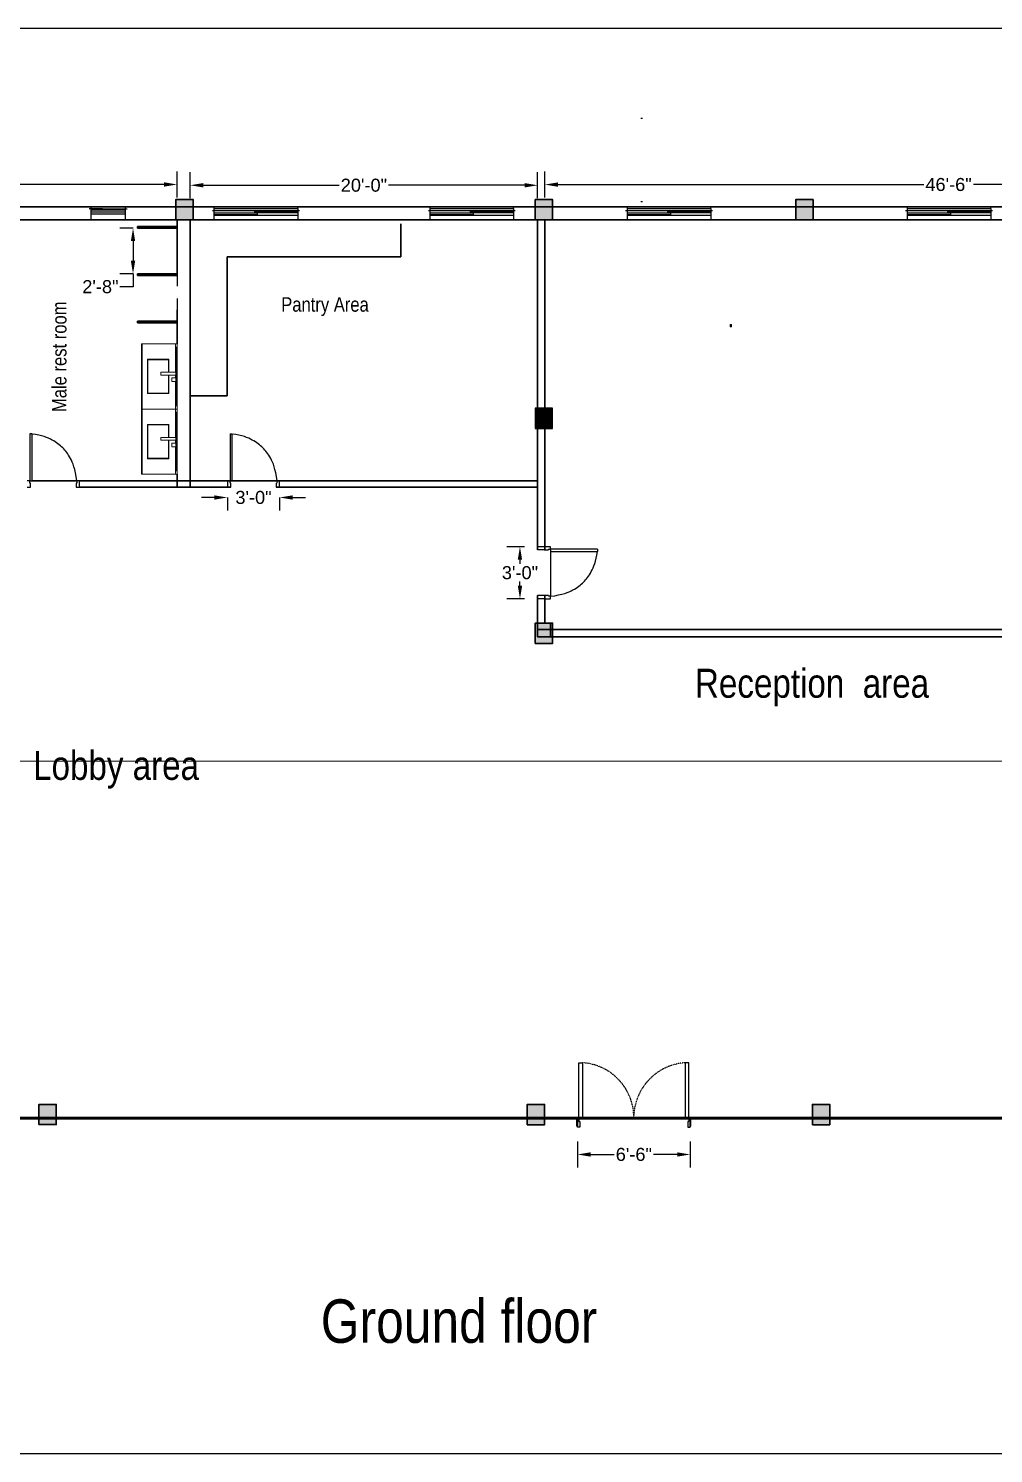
# Model space of a CAD drawing. Header units: millimetres. Extents: x 6923 to 14208, y 3430 to 4414.
# Drawn here: x 7371 to 8038, y 3430 to 4414 of the extents above; entities that cross this region are included whole.
import ezdxf

# ---------------------------------------------------------------- set-up
doc = ezdxf.new("R2010")
doc.units = ezdxf.units.MM
doc.linetypes.add('DASHED2', pattern=[0.375, 0.25, -0.125])
doc.linetypes.add('HIDDEN4', pattern=[0.09375, 0.0625, -0.03125])
doc.layers.get('Defpoints').update_dxf_attribs({"color": 250})
for name, color, linetype, lineweight in [('dimension', 6, 'Continuous', 15), ('door', 104, 'Continuous', 25), ('Furniture', 252, 'Continuous', 0), ('hatch', 214, 'Continuous', 15), ('text', 11, 'Continuous', 25), ('wall', 160, 'Continuous', 35), ('window', 36, 'Continuous', 25)]:
    doc.layers.add(name, color=color, linetype=linetype, lineweight=lineweight)
doc.layers.add('GRID LINE', color=12, linetype='DASHED2')
doc.layers.add('SectionCutEdges', color=7, linetype='Continuous')
doc.styles.add('ARRIAL NARROW', font='ARIALN.TTF')
doc.styles.add('Site', font='ARIALN.TTF', dxfattribs={"height": 4})
doc.styles.get("Standard").update_dxf_attribs({"font": 'arial.ttf'})
doc.dimstyles.new('1 to 8', dxfattribs={"dimscale": 96, "dimtxt": 0.09375, "dimasz": 0.09375, "dimexe": 0.09375, "dimexo": 0.09375, "dimgap": 0.015625, "dimtad": 0, "dimtih": 1, "dimtoh": 1, "dimdec": 0, "dimrnd": 0.09375, "dimzin": 3, "dimdsep": 46, "dimlunit": 4, "dimtxsty": 'Standard', "dimcen": 0.09375, "dimadec": 0, "dimazin": 0, "dimtfac": 1, "dimtdec": 0, "dimtofl": 0, "dimtmove": 0, "dimatfit": 3, "dimfxl": 0.09375, "dimfxlon": 1, "dimtolj": 1, "dimtzin": 0, "dimarcsym": 0})

# ---------------------------------------------------------------- blocks, each defined once
blk = doc.blocks.new('A$C5D256BD7')
for points in [[(60, 678), (60, 100), (20, 100), (20, 678)], [(1140, 678), (1140, 100), (1180, 100), (1180, 678)], [(6, 10), (0, 10), (0, 90), (6, 90)], [(6, 100), (20, 100), (20, 60), (32, 60), (32, 16), (32, 0), (6, 0)], [(1194, 100), (1180, 100), (1180, 60), (1168, 60), (1168, 16), (1168, 0), (1194, 0)], [(1194, 10), (1200, 10), (1200, 90), (1194, 90)]]:
    blk.add_lwpolyline(points, close=True)
at = {"linetype": 'HIDDEN4'}
for centre, start, end in [((21, 100), 359.9362, 86.0902), ((1179, 100), 93.9098, 180.0638)]:
    blk.add_arc(centre, 579, start, end, dxfattribs=at)
blk = doc.blocks.new('Sink-single - 30 in top')
blk.add_line((-15, -3.999996), (15, -3.999996))
for points in [[(-13.5, 0), (13.5, 0)], [(-15, -18.499996), (-15, -1.5)], [(-13.5, -17.499996), (-13.5, -6.499996)], [(13.5, -19.999996), (-13.5, -19.999996)], [(-12.5, -5.499996), (12.5, -5.499996)], [(12.5, -18.499996), (-12.5, -18.499996)], [(13.5, -6.499996), (13.5, -17.499996)], [(15, -1.5), (15, -18.499996)]]:
    blk.add_lwpolyline(points)
for radius in [1, 0.5]:
    blk.add_circle((0, -11.999996), radius)
for centre, radius, start, end in [((-13.5, -1.5), 1.5, 90, 180), ((-13.5, -18.499996), 1.5, 180, 270), ((-12.5, -6.499996), 1, 90, 180), ((-12.5, -17.499996), 1, 180, 270), ((12.5, -6.499996), 1, 0, 90), ((12.5, -17.499996), 1, 270, 0), ((13.5, -1.5), 1.5, 0, 90), ((13.5, -18.499996), 1.5, 270, 0)]:
    blk.add_arc(centre, radius, start, end)
blk = doc.blocks.new('*D52')
at = {"layer": 'Defpoints', "color": 0, "transparency": 16777216}
for p in [(7446.16, 4276.42), (7443.14, 4244.9), (7446.16, 4244.9)]:
    blk.add_point(p, dxfattribs=at)
at = {"layer": 'dimension', "color": 0, "lineweight": -2, "transparency": 16777216}
for p, q in [((7443.14, 4276.42), (7434.14, 4276.42)), ((7443.14, 4267.42), (7443.14, 4253.9)), ((7443.14, 4244.9), (7434.14, 4244.9)), ((7443.14, 4244.9), (7443.14, 4235.9)), ((7443.14, 4235.9), (7434.14, 4235.9))]:
    blk.add_line(p, q, dxfattribs=at)
at = {"layer": 'dimension', "color": 0, "transparency": 16777216}
for points in [[(7441.64, 4267.42), (7444.64, 4267.42), (7443.14, 4276.42)], [(7441.64, 4253.9), (7444.64, 4253.9), (7443.14, 4244.9)]]:
    blk.add_solid(points, dxfattribs=at)
at = {"layer": 'dimension', "color": 0, "transparency": 16777216, "insert": (7420.6, 4235.9), "char_height": 9, "attachment_point": 5}
blk.add_mtext('\\A1;2\'-8"', dxfattribs=at)
blk = doc.blocks.new('*D54')
at = {"layer": 'Defpoints', "color": 0, "transparency": 16777216}
for p in [(7722.63, 4305.99), (7482.63, 4282.07), (7722.63, 4282.07)]:
    blk.add_point(p, dxfattribs=at)
at = {"layer": 'dimension', "color": 0, "lineweight": -2, "transparency": 16777216}
for p, q in [((7482.63, 4296.99), (7482.63, 4314.99)), ((7722.63, 4296.99), (7722.63, 4314.99)), ((7491.63, 4305.99), (7585.59, 4305.99)), ((7713.63, 4305.99), (7619.66, 4305.99))]:
    blk.add_line(p, q, dxfattribs=at)
at = {"layer": 'dimension', "color": 0, "transparency": 16777216}
for points in [[(7491.63, 4307.49), (7491.63, 4304.49), (7482.63, 4305.99)], [(7713.63, 4307.49), (7713.63, 4304.49), (7722.63, 4305.99)]]:
    blk.add_solid(points, dxfattribs=at)
at = {"layer": 'dimension', "color": 0, "transparency": 16777216, "insert": (7602.63, 4305.99), "char_height": 9, "attachment_point": 5}
blk.add_mtext('\\A1;20\'-0"', dxfattribs=at)
blk = doc.blocks.new('*D55')
at = {"layer": 'Defpoints', "color": 0, "transparency": 16777216}
for p in [(7722.63, 4056.37), (7710.44, 4020.34), (7722.63, 4020.34)]:
    blk.add_point(p, dxfattribs=at)
at = {"layer": 'dimension', "color": 0, "lineweight": -2, "transparency": 16777216}
for p, q in [((7713.63, 4056.37), (7701.44, 4056.37)), ((7710.44, 4047.37), (7710.44, 4044.45)), ((7710.44, 4029.34), (7710.44, 4032.26)), ((7713.63, 4020.34), (7701.44, 4020.34))]:
    blk.add_line(p, q, dxfattribs=at)
at = {"layer": 'dimension', "color": 0, "transparency": 16777216}
for points in [[(7708.94, 4047.37), (7711.94, 4047.37), (7710.44, 4056.37)], [(7708.94, 4029.34), (7711.94, 4029.34), (7710.44, 4020.34)]]:
    blk.add_solid(points, dxfattribs=at)
at = {"layer": 'dimension', "color": 0, "transparency": 16777216, "insert": (7710.44, 4038.36), "char_height": 9, "attachment_point": 5}
blk.add_mtext('\\A1;3\'-0"', dxfattribs=at)
blk = doc.blocks.new('*D56')
at = {"layer": 'Defpoints', "color": 0, "transparency": 16777216}
for p in [(7508.35, 4097.4), (7544.38, 4097.4), (7544.38, 4090.33)]:
    blk.add_point(p, dxfattribs=at)
at = {"layer": 'dimension', "color": 0, "lineweight": -2, "transparency": 16777216}
for p, q in [((7499.35, 4090.33), (7490.35, 4090.33)), ((7508.35, 4090.33), (7508.35, 4081.33)), ((7544.38, 4090.33), (7544.38, 4081.33)), ((7553.38, 4090.33), (7562.38, 4090.33))]:
    blk.add_line(p, q, dxfattribs=at)
at = {"layer": 'dimension', "color": 0, "transparency": 16777216}
for points in [[(7499.35, 4091.83), (7499.35, 4088.83), (7508.35, 4090.33)], [(7553.38, 4091.83), (7553.38, 4088.83), (7544.38, 4090.33)]]:
    blk.add_solid(points, dxfattribs=at)
at = {"layer": 'dimension', "color": 0, "transparency": 16777216, "insert": (7526.36, 4090.33), "char_height": 9, "attachment_point": 5}
blk.add_mtext('\\A1;3\'-0"', dxfattribs=at)
blk = doc.blocks.new('*D61')
at = {"layer": 'Defpoints', "color": 0, "transparency": 16777216}
for p in [(7750.18, 3655.48), (7828.05, 3655.48), (7828.05, 3636.56)]:
    blk.add_point(p, dxfattribs=at)
at = {"layer": 'text', "color": 0, "lineweight": -2, "transparency": 16777216}
for p, q in [((7750.18, 3645.56), (7750.18, 3627.56)), ((7828.05, 3645.56), (7828.05, 3627.56)), ((7759.18, 3636.56), (7775.63, 3636.56)), ((7819.05, 3636.56), (7802.6, 3636.56))]:
    blk.add_line(p, q, dxfattribs=at)
at = {"layer": 'text', "color": 0, "transparency": 16777216}
for points in [[(7759.18, 3638.06), (7759.18, 3635.06), (7750.18, 3636.56)], [(7819.05, 3638.06), (7819.05, 3635.06), (7828.05, 3636.56)]]:
    blk.add_solid(points, dxfattribs=at)
at = {"layer": 'text', "color": 0, "transparency": 16777216, "insert": (7789.11, 3636.56), "char_height": 9, "attachment_point": 5}
blk.add_mtext('\\A1;6\'-6"', dxfattribs=at)
blk = doc.blocks.new('*U19')
blk.add_line((-24, -2.75), (24, -2.75))
at = {"linetype": 'ByBlock'}
blk.add_lwpolyline([(-25, 0), (-24, 0), (-24, 1), (24, 1), (24, 0), (25, 0)], dxfattribs=at)
blk.add_lwpolyline([(-24, 0), (24, 0), (24, -5.5), (-24, -5.5)], close=True, dxfattribs=at)
for points in [[(-24, -1.5), (0.75, -1.5), (0.75, -2.5), (-24, -2.5)], [(-0.75, -0.5), (24, -0.5), (24, -1.5), (-0.75, -1.5)]]:
    blk.add_lwpolyline(points, close=True)
blk = doc.blocks.new('*D59')
at = {"layer": 'Defpoints', "color": 0, "transparency": 16777216}
for p in [(7473.62, 4306.54), (7113.3, 4291.07), (7473.62, 4282.07)]:
    blk.add_point(p, dxfattribs=at)
at = {"layer": 'dimension', "color": 0, "lineweight": -2, "transparency": 16777216}
for p, q in [((7113.3, 4300.07), (7113.3, 4315.54)), ((7473.62, 4297.54), (7473.62, 4315.54)), ((7122.3, 4306.54), (7276.51, 4306.54)), ((7464.62, 4306.54), (7310.42, 4306.54))]:
    blk.add_line(p, q, dxfattribs=at)
at = {"layer": 'dimension', "color": 0, "transparency": 16777216}
for points in [[(7122.3, 4308.04), (7122.3, 4305.04), (7113.3, 4306.54)], [(7464.62, 4308.04), (7464.62, 4305.04), (7473.62, 4306.54)]]:
    blk.add_solid(points, dxfattribs=at)
at = {"layer": 'dimension', "color": 0, "transparency": 16777216, "insert": (7293.46, 4306.54), "char_height": 9, "attachment_point": 5}
blk.add_mtext('\\A1;30\'-0"', dxfattribs=at)
blk = doc.blocks.new('*D75')
at = {"layer": 'Defpoints', "color": 0, "transparency": 16777216}
for p in [(8285.41, 4306.47), (7727.63, 4282.07), (8285.41, 4282.07)]:
    blk.add_point(p, dxfattribs=at)
at = {"layer": 'dimension', "color": 0, "lineweight": -2, "transparency": 16777216}
for p, q in [((7727.63, 4297.47), (7727.63, 4315.47)), ((8285.41, 4297.47), (8285.41, 4315.47)), ((7736.63, 4306.47), (7989.38, 4306.47)), ((8276.41, 4306.47), (8023.66, 4306.47))]:
    blk.add_line(p, q, dxfattribs=at)
at = {"layer": 'dimension', "color": 0, "transparency": 16777216}
for points in [[(7736.63, 4307.97), (7736.63, 4304.97), (7727.63, 4306.47)], [(8276.41, 4307.97), (8276.41, 4304.97), (8285.41, 4306.47)]]:
    blk.add_solid(points, dxfattribs=at)
at = {"layer": 'dimension', "color": 0, "transparency": 16777216, "insert": (8006.52, 4306.47), "char_height": 9, "attachment_point": 5}
blk.add_mtext('\\A1;46\'-6"', dxfattribs=at)

msp = doc.modelspace()

# ---------------------------------------------------------------- hatches: boundary and pattern name
at = {"layer": 'GRID LINE', "linetype": 'DASHED2'}
h = msp.add_hatch(dxfattribs=at)
h.set_pattern_fill('ANSI31', color=5)
h.set_pattern_definition([(45, (-9924.54208, 3612.04458), (-0.08838834765, 0.08838834765), [])])
h.paths.add_polyline_path([(7727.95, 4152.07), (7720.95, 4152.07), (7720.95, 4138.07), (7727.95, 4138.07)])
h.paths.add_polyline_path([(7732.95, 4152.07), (7727.95, 4152.07), (7727.95, 4138.07), (7732.95, 4138.07)])
at = {"layer": 'hatch'}
h = msp.add_hatch(color=5, dxfattribs=at)
h.dxf.hatch_style = 1
h.paths.add_polyline_path([(7472.71, 4296.07), (7472.71, 4282.07), (7484.71, 4282.07), (7484.71, 4296.07)])
h = msp.add_hatch(color=5, dxfattribs=at)
h.dxf.hatch_style = 1
h.paths.add_polyline_path([(7720.95, 4296.07), (7720.95, 4282.07), (7732.95, 4282.07), (7732.95, 4296.07)])
h = msp.add_hatch(color=5, dxfattribs=at)
h.dxf.hatch_style = 1
h.paths.add_polyline_path([(7900.95, 4296.07), (7900.95, 4282.07), (7912.95, 4282.07), (7912.95, 4296.07)])
h = msp.add_hatch(color=5, dxfattribs=at)
h.dxf.hatch_style = 1
h.paths.add_polyline_path([(7720.95, 4003.56), (7720.95, 3989.56), (7732.95, 3989.56), (7732.95, 4003.56)])
h = msp.add_hatch(color=5, dxfattribs=at)
h.dxf.hatch_style = 1
h.paths.add_polyline_path([(7378.11, 3671.15), (7378.11, 3657.15), (7390.11, 3657.15), (7390.11, 3671.15)])
h = msp.add_hatch(color=5, dxfattribs=at)
h.dxf.hatch_style = 1
h.paths.add_polyline_path([(7715.49, 3671.14), (7715.49, 3657.14), (7727.49, 3657.14), (7727.49, 3671.14)])
h = msp.add_hatch(color=5, dxfattribs=at)
h.dxf.hatch_style = 1
h.paths.add_polyline_path([(7912.45, 3671.14), (7912.45, 3657.14), (7924.45, 3657.14), (7924.45, 3671.14)])

# ---------------------------------------------------------------- linework, layer by layer
at = {"color": 0}
msp.add_lwpolyline([(6923.48, 3430.02), (8498.28, 3430.02), (8498.28, 4414.27), (6923.48, 4414.27)], close=True, dxfattribs=at)
at = {"layer": 'dimension', "color": 11, "true_color": 0xf27172}
msp.add_line((8328.38, 3908.15), (7058.38, 3908.15), dxfattribs=at)
at = {"layer": 'door'}
for p, q in [((7473.62, 4243.75), (7473.62, 4236.34)), ((7372.27, 4134.33), (7371.83, 4134.39)), ((7371.83, 4134.33), (7371.83, 4134.39)), ((7371.83, 4134.33), (7371.83, 4101.9)), ((7373.41, 4134.33), (7371.83, 4134.33)), ((7373.41, 4101.9), (7373.41, 4134.33)), ((7510.15, 4134.33), (7510.15, 4101.9)), ((7510.15, 4134.33), (7511.72, 4134.33)), ((7511.72, 4101.9), (7511.72, 4134.33)), ((7371.83, 4101.9), (7370.03, 4101.9)), ((7370.03, 4097.4), (7372.28, 4097.4)), ((7371.83, 4100.33), (7371.83, 4101.9)), ((7371.83, 4101.9), (7373.41, 4101.9)), ((7371.83, 4101.9), (7404.26, 4101.9)), ((7372.28, 4100.33), (7371.83, 4100.33)), ((7372.28, 4097.4), (7372.28, 4100.33)), ((7404.26, 4101.9), (7373.41, 4101.9)), ((7404.26, 4100.33), (7403.81, 4100.33)), ((7403.81, 4100.33), (7403.81, 4097.4)), ((7403.81, 4097.4), (7406.06, 4097.4)), ((7404.26, 4101.9), (7404.26, 4100.33)), ((7406.06, 4101.9), (7404.26, 4101.9)), ((7406.06, 4097.4), (7406.06, 4101.9)), ((7510.15, 4101.9), (7508.35, 4101.9)), ((7508.35, 4101.9), (7508.35, 4097.4)), ((7508.35, 4097.4), (7510.6, 4097.4)), ((7510.15, 4100.33), (7510.15, 4101.9)), ((7510.15, 4101.9), (7542.58, 4101.9)), ((7510.6, 4100.33), (7510.15, 4100.33)), ((7510.6, 4097.4), (7510.6, 4100.33)), ((7542.13, 4100.33), (7542.13, 4097.4)), ((7542.13, 4097.4), (7544.38, 4097.4)), ((7542.58, 4101.9), (7542.58, 4100.33)), ((7544.38, 4101.9), (7542.58, 4101.9)), ((7544.38, 4097.4), (7544.38, 4101.9)), ((7727.13, 4056.37), (7722.63, 4056.37)), ((7731.63, 4056.37), (7727.13, 4056.37)), ((7731.63, 4054.57), (7731.63, 4056.37)), ((7727.13, 4054.12), (7722.63, 4054.12)), ((7727.13, 4054.12), (7730.06, 4054.12)), ((7730.06, 4054.57), (7731.63, 4054.57)), ((7730.06, 4054.12), (7730.06, 4054.57)), ((7764.06, 4054.57), (7731.63, 4054.57)), ((7731.63, 4054.57), (7731.63, 4022.14)), ((7731.63, 4052.99), (7764.06, 4052.99)), ((7764.06, 4054.57), (7764.06, 4052.99)), ((7727.13, 4022.59), (7722.63, 4022.59)), ((7727.13, 4020.34), (7722.63, 4020.34)), ((7730.06, 4022.59), (7727.13, 4022.59)), ((7727.13, 4020.34), (7731.63, 4020.34)), ((7730.06, 4022.14), (7730.06, 4022.59)), ((7731.63, 4022.14), (7730.06, 4022.14)), ((7731.63, 4020.34), (7731.63, 4022.14))]:
    msp.add_line(p, q, dxfattribs=at)
for points in [[(7404.32, 4101.9), (7403.88, 4104.85), (7403.4, 4107.43), (7402.88, 4109.66), (7402.33, 4111.61), (7401.75, 4113.3), (7401.15, 4114.79), (7400.54, 4116.11), (7399.91, 4117.31), (7399.28, 4118.43), (7398.65, 4119.47), (7398, 4120.45), (7397.34, 4121.37), (7396.67, 4122.25), (7395.98, 4123.07), (7395.27, 4123.86), (7394.54, 4124.62), (7393.78, 4125.35), (7393, 4126.06), (7392.17, 4126.75), (7391.3, 4127.42), (7390.38, 4128.08), (7389.4, 4128.72), (7388.35, 4129.36), (7387.23, 4129.99), (7386.04, 4130.61), (7384.74, 4131.22), (7383.31, 4131.81), (7381.73, 4132.38), (7379.97, 4132.9), (7378.01, 4133.38), (7375.83, 4133.81), (7373.41, 4134.18)], [(7542.63, 4101.9), (7542.2, 4104.85), (7541.71, 4107.43), (7541.2, 4109.66), (7540.65, 4111.61), (7540.07, 4113.3), (7539.47, 4114.79), (7538.86, 4116.11), (7538.23, 4117.31), (7537.6, 4118.43), (7536.97, 4119.47), (7536.32, 4120.45), (7535.66, 4121.37), (7534.99, 4122.25), (7534.3, 4123.07), (7533.59, 4123.86), (7532.86, 4124.62), (7532.1, 4125.35), (7531.31, 4126.06), (7530.49, 4126.75), (7529.62, 4127.42), (7528.7, 4128.08), (7527.72, 4128.72), (7526.67, 4129.36), (7525.55, 4129.99), (7524.35, 4130.61), (7523.05, 4131.22), (7521.63, 4131.81), (7520.05, 4132.38), (7518.29, 4132.9), (7516.33, 4133.38), (7514.15, 4133.81), (7511.72, 4134.18)], [(7731.63, 4022.08), (7734.58, 4022.52), (7737.15, 4023), (7739.39, 4023.52), (7741.33, 4024.07), (7743.03, 4024.65), (7744.51, 4025.25), (7745.84, 4025.86), (7747.04, 4026.49), (7748.16, 4027.11), (7749.2, 4027.75), (7750.18, 4028.4), (7751.1, 4029.06), (7751.97, 4029.73), (7752.8, 4030.42), (7753.59, 4031.13), (7754.34, 4031.86), (7755.07, 4032.62), (7755.78, 4033.4), (7756.47, 4034.23), (7757.15, 4035.1), (7757.8, 4036.02), (7758.45, 4037), (7759.09, 4038.05), (7759.72, 4039.16), (7760.34, 4040.36), (7760.95, 4041.66), (7761.54, 4043.09), (7762.1, 4044.67), (7762.63, 4046.43), (7763.11, 4048.38), (7763.54, 4050.56), (7763.91, 4052.99)]]:
    msp.add_lwpolyline(points, dxfattribs=at)
at = {"layer": 'Furniture'}
for p, q in [((7448.92, 4151.45), (7448.92, 4196.49)), ((7448.92, 4196.49), (7448.92, 4196.49)), ((7448.94, 4196.49), (7448.92, 4196.49)), ((7448.94, 4196.49), (7449, 4196.49)), ((7449.04, 4196.49), (7449, 4196.49)), ((7449.1, 4196.49), (7449.04, 4196.49)), ((7449.16, 4196.49), (7449.1, 4196.49)), ((7449.22, 4196.49), (7449.16, 4196.49)), ((7449.29, 4196.49), (7449.22, 4196.49)), ((7449.37, 4196.49), (7449.29, 4196.49)), ((7449.45, 4196.49), (7449.37, 4196.49)), ((7449.52, 4196.49), (7449.45, 4196.49)), ((7449.52, 4151.45), (7449.52, 4196.49)), ((7472.37, 4196.49), (7449.52, 4196.49)), ((7472.37, 4176.84), (7472.37, 4196.49)), ((7473.62, 4196.49), (7472.37, 4196.49)), ((7473.62, 4194.24), (7472.62, 4194.24)), ((7472.62, 4194.24), (7472.62, 4193.67)), ((7472.62, 4193.67), (7473.19, 4193.67)), ((7472.62, 4193.67), (7472.62, 4176.84)), ((7473.19, 4193.67), (7473.19, 4154.26)), ((7473.62, 4196.49), (7473.62, 4194.24)), ((7473.62, 4153.7), (7473.62, 4194.24)), ((7473.69, 4153.7), (7473.69, 4194.24)), ((7453.12, 4185.7), (7453.03, 4185.78)), ((7453.03, 4185.78), (7467.91, 4185.78)), ((7453.03, 4162.16), (7453.03, 4185.78)), ((7453.19, 4185.63), (7453.12, 4185.7)), ((7453.24, 4185.58), (7453.19, 4185.63)), ((7453.29, 4185.54), (7453.24, 4185.58)), ((7453.31, 4185.52), (7453.29, 4185.54)), ((7467.62, 4185.51), (7453.32, 4185.51)), ((7453.32, 4185.51), (7453.32, 4185.1)), ((7453.32, 4185.1), (7453.32, 4184.35)), ((7453.32, 4184.35), (7453.32, 4183.53)), ((7453.32, 4183.53), (7453.32, 4182.64)), ((7467.62, 4185.1), (7467.62, 4185.51)), ((7467.62, 4184.35), (7467.62, 4185.1)), ((7467.62, 4183.53), (7467.62, 4184.35)), ((7467.62, 4182.64), (7467.62, 4183.53)), ((7467.65, 4185.54), (7467.63, 4185.52)), ((7467.7, 4185.58), (7467.65, 4185.54)), ((7467.75, 4185.63), (7467.7, 4185.58)), ((7467.82, 4185.7), (7467.75, 4185.63)), ((7467.91, 4185.78), (7467.82, 4185.7)), ((7467.91, 4185.78), (7467.91, 4176.84)), ((7453.32, 4182.64), (7453.32, 4181.7)), ((7453.32, 4181.7), (7453.32, 4180.69)), ((7453.32, 4180.69), (7453.32, 4179.65)), ((7453.32, 4179.65), (7453.32, 4178.56)), ((7453.32, 4178.56), (7453.32, 4177.44)), ((7453.32, 4177.44), (7453.32, 4176.3)), ((7453.32, 4176.3), (7453.32, 4175.14)), ((7453.32, 4175.14), (7453.32, 4173.97)), ((7453.32, 4173.97), (7453.32, 4172.8)), ((7462.34, 4176.84), (7462.32, 4176.84)), ((7462.32, 4176.3), (7462.32, 4176.84)), ((7462.32, 4175.14), (7462.32, 4176.3)), ((7462.32, 4174.92), (7462.32, 4175.14)), ((7462.34, 4174.92), (7462.32, 4174.92)), ((7462.4, 4176.84), (7462.34, 4176.84)), ((7462.4, 4174.92), (7462.34, 4174.92)), ((7462.49, 4176.84), (7462.4, 4176.84)), ((7462.49, 4174.92), (7462.4, 4174.92)), ((7462.62, 4176.84), (7462.49, 4176.84)), ((7462.62, 4174.92), (7462.49, 4174.92)), ((7462.78, 4176.84), (7462.62, 4176.84)), ((7462.78, 4174.92), (7462.62, 4174.92)), ((7462.97, 4176.84), (7462.78, 4176.84)), ((7462.97, 4174.92), (7462.78, 4174.92)), ((7463.18, 4176.84), (7462.97, 4176.84)), ((7463.18, 4174.92), (7462.97, 4174.92)), ((7463.41, 4176.84), (7463.18, 4176.84)), ((7463.41, 4174.92), (7463.18, 4174.92)), ((7463.65, 4176.84), (7463.41, 4176.84)), ((7463.65, 4174.92), (7463.41, 4174.92)), ((7464.1, 4176.84), (7463.65, 4176.84)), ((7463.65, 4174.92), (7464.1, 4174.92)), ((7464.1, 4176.84), (7467.62, 4176.84)), ((7464.1, 4174.92), (7467.62, 4174.92)), ((7467.62, 4181.7), (7467.62, 4182.64)), ((7467.62, 4180.69), (7467.62, 4181.7)), ((7467.62, 4179.65), (7467.62, 4180.69)), ((7467.62, 4178.56), (7467.62, 4179.65)), ((7467.62, 4177.44), (7467.62, 4178.56)), ((7467.62, 4176.84), (7467.62, 4177.44)), ((7467.62, 4176.84), (7467.65, 4176.84)), ((7467.62, 4174.92), (7467.65, 4174.92)), ((7467.62, 4173.97), (7467.62, 4174.92)), ((7467.62, 4172.8), (7467.62, 4173.97)), ((7467.65, 4176.84), (7467.7, 4176.84)), ((7467.65, 4174.92), (7467.7, 4174.92)), ((7467.7, 4176.84), (7467.75, 4176.84)), ((7467.7, 4174.92), (7467.75, 4174.92)), ((7467.75, 4176.84), (7467.82, 4176.84)), ((7467.75, 4174.92), (7467.82, 4174.92)), ((7467.82, 4176.84), (7467.91, 4176.84)), ((7467.82, 4174.92), (7467.91, 4174.92)), ((7467.91, 4176.84), (7472.37, 4176.84)), ((7467.91, 4174.92), (7467.91, 4162.16)), ((7467.91, 4174.92), (7472.37, 4174.92)), ((7472.37, 4176.84), (7472.62, 4176.84)), ((7472.37, 4172.92), (7472.37, 4174.92)), ((7472.37, 4174.92), (7472.62, 4174.92)), ((7472.62, 4176.84), (7472.62, 4174.92)), ((7472.62, 4174.92), (7472.62, 4172.92)), ((7453.32, 4172.8), (7453.32, 4171.64)), ((7453.32, 4171.64), (7453.32, 4170.5)), ((7453.32, 4170.5), (7453.32, 4169.38)), ((7453.32, 4169.38), (7453.32, 4168.29)), ((7453.32, 4168.29), (7453.32, 4167.24)), ((7453.32, 4167.24), (7453.32, 4166.24)), ((7453.32, 4166.24), (7453.32, 4165.29)), ((7453.32, 4165.29), (7453.32, 4164.41)), ((7453.32, 4164.41), (7453.32, 4163.58)), ((7453.32, 4163.58), (7453.32, 4162.83)), ((7467.62, 4171.64), (7467.62, 4172.8)), ((7467.62, 4170.5), (7467.62, 4171.64)), ((7467.62, 4169.38), (7467.62, 4170.5)), ((7467.62, 4168.29), (7467.62, 4169.38)), ((7467.62, 4167.24), (7467.62, 4168.29)), ((7467.62, 4166.24), (7467.62, 4167.24)), ((7467.62, 4165.29), (7467.62, 4166.24)), ((7467.62, 4164.41), (7467.62, 4165.29)), ((7467.62, 4163.58), (7467.62, 4164.41)), ((7467.62, 4162.83), (7467.62, 4163.58)), ((7470, 4172.92), (7470, 4172.87)), ((7472.37, 4172.92), (7470, 4172.92)), ((7470, 4172.87), (7470, 4172.75)), ((7470, 4172.75), (7470, 4172.55)), ((7470, 4172.55), (7470, 4172.28)), ((7470.04, 4172.28), (7470, 4172.28)), ((7470, 4171.02), (7470, 4170.75)), ((7470.04, 4171.02), (7470, 4171.02)), ((7470, 4170.75), (7470, 4170.55)), ((7470, 4170.55), (7470, 4170.42)), ((7470, 4170.42), (7470, 4170.38)), ((7472.37, 4170.38), (7470, 4170.38)), ((7470.04, 4172.28), (7470.04, 4171.98)), ((7470.04, 4171.98), (7470.04, 4171.65)), ((7470.04, 4171.65), (7470.04, 4171.32)), ((7470.04, 4171.32), (7470.04, 4171.02)), ((7472.62, 4172.92), (7472.37, 4172.92)), ((7472.37, 4151.45), (7472.37, 4170.38)), ((7472.62, 4170.38), (7472.37, 4170.38)), ((7472.62, 4172.92), (7472.62, 4172.87)), ((7472.62, 4172.87), (7472.62, 4172.75)), ((7472.62, 4172.75), (7472.62, 4172.55)), ((7472.62, 4172.55), (7472.62, 4172.28)), ((7472.62, 4172.28), (7472.62, 4171.98)), ((7472.62, 4171.98), (7472.62, 4171.65)), ((7472.62, 4171.65), (7472.62, 4171.32)), ((7472.62, 4171.32), (7472.62, 4171.02)), ((7472.62, 4171.02), (7472.62, 4170.75)), ((7472.62, 4170.75), (7472.62, 4170.55)), ((7472.62, 4170.55), (7472.62, 4170.42)), ((7472.62, 4170.42), (7472.62, 4170.38)), ((7472.62, 4170.38), (7472.62, 4154.26)), ((7453.12, 4162.24), (7453.03, 4162.16)), ((7467.91, 4162.16), (7453.03, 4162.16)), ((7453.19, 4162.31), (7453.12, 4162.24)), ((7453.24, 4162.36), (7453.19, 4162.31)), ((7453.29, 4162.4), (7453.24, 4162.36)), ((7453.31, 4162.42), (7453.29, 4162.4)), ((7453.32, 4162.43), (7453.31, 4162.42)), ((7453.32, 4162.83), (7453.32, 4162.43)), ((7453.32, 4162.43), (7467.62, 4162.43)), ((7467.62, 4162.43), (7467.62, 4162.83)), ((7467.62, 4162.43), (7467.63, 4162.42)), ((7467.65, 4162.4), (7467.7, 4162.36)), ((7467.7, 4162.36), (7467.75, 4162.31)), ((7467.75, 4162.31), (7467.82, 4162.24)), ((7467.82, 4162.24), (7467.91, 4162.16)), ((7473.19, 4154.26), (7472.62, 4154.26)), ((7472.62, 4154.26), (7472.62, 4153.7)), ((7472.62, 4153.7), (7473.62, 4153.7)), ((7473.62, 4153.7), (7473.62, 4151.45)), ((7448.92, 4106.41), (7448.92, 4151.45)), ((7448.92, 4151.45), (7448.92, 4151.45)), ((7448.94, 4151.45), (7448.92, 4151.45)), ((7448.94, 4151.45), (7449, 4151.45)), ((7449.04, 4151.45), (7449, 4151.45)), ((7449.1, 4151.45), (7449.04, 4151.45)), ((7449.16, 4151.45), (7449.1, 4151.45)), ((7449.22, 4151.45), (7449.16, 4151.45)), ((7449.29, 4151.45), (7449.22, 4151.45)), ((7449.37, 4151.45), (7449.29, 4151.45)), ((7449.45, 4151.45), (7449.37, 4151.45)), ((7449.52, 4151.45), (7449.45, 4151.45)), ((7449.52, 4106.41), (7449.52, 4151.45)), ((7472.37, 4151.45), (7449.52, 4151.45)), ((7472.37, 4131.79), (7472.37, 4151.45)), ((7473.62, 4151.45), (7472.37, 4151.45)), ((7473.62, 4149.2), (7472.62, 4149.2)), ((7472.62, 4149.2), (7472.62, 4148.63)), ((7472.62, 4148.63), (7473.19, 4148.63)), ((7472.62, 4148.63), (7472.62, 4131.79)), ((7473.19, 4148.63), (7473.19, 4109.22)), ((7473.62, 4151.45), (7473.62, 4149.2)), ((7473.62, 4108.66), (7473.62, 4149.2)), ((7473.69, 4108.66), (7473.69, 4149.2)), ((7453.12, 4140.66), (7453.03, 4140.74)), ((7453.03, 4140.74), (7467.91, 4140.74)), ((7453.03, 4117.12), (7453.03, 4140.74)), ((7453.19, 4140.59), (7453.12, 4140.66)), ((7453.24, 4140.54), (7453.19, 4140.59)), ((7453.29, 4140.5), (7453.24, 4140.54)), ((7453.31, 4140.48), (7453.29, 4140.5)), ((7467.62, 4140.47), (7453.32, 4140.47)), ((7453.32, 4140.47), (7453.32, 4140.06)), ((7453.32, 4140.06), (7453.32, 4139.31)), ((7453.32, 4139.31), (7453.32, 4138.49)), ((7453.32, 4138.49), (7453.32, 4137.6)), ((7453.32, 4137.6), (7453.32, 4136.66)), ((7453.32, 4136.66), (7453.32, 4135.65)), ((7453.32, 4135.65), (7453.32, 4134.61)), ((7453.32, 4134.61), (7453.32, 4133.52)), ((7467.62, 4140.06), (7467.62, 4140.47)), ((7467.62, 4139.31), (7467.62, 4140.06)), ((7467.62, 4138.49), (7467.62, 4139.31)), ((7467.62, 4137.6), (7467.62, 4138.49)), ((7467.62, 4136.66), (7467.62, 4137.6)), ((7467.62, 4135.65), (7467.62, 4136.66)), ((7467.62, 4134.61), (7467.62, 4135.65)), ((7467.62, 4133.52), (7467.62, 4134.61)), ((7467.65, 4140.5), (7467.63, 4140.48)), ((7467.7, 4140.54), (7467.65, 4140.5)), ((7467.75, 4140.59), (7467.7, 4140.54)), ((7467.82, 4140.66), (7467.75, 4140.59)), ((7467.91, 4140.74), (7467.82, 4140.66)), ((7467.91, 4140.74), (7467.91, 4131.79)), ((7453.32, 4133.52), (7453.32, 4132.4)), ((7453.32, 4132.4), (7453.32, 4131.26)), ((7453.32, 4131.26), (7453.32, 4130.1)), ((7453.32, 4130.1), (7453.32, 4128.93)), ((7453.32, 4128.93), (7453.32, 4127.76)), ((7453.32, 4127.76), (7453.32, 4126.6)), ((7453.32, 4126.6), (7453.32, 4125.46)), ((7453.32, 4125.46), (7453.32, 4124.34)), ((7453.32, 4124.34), (7453.32, 4123.25)), ((7462.34, 4131.79), (7462.32, 4131.79)), ((7462.32, 4131.26), (7462.32, 4131.79)), ((7462.32, 4130.1), (7462.32, 4131.26)), ((7462.32, 4129.87), (7462.32, 4130.1)), ((7462.34, 4129.87), (7462.32, 4129.87)), ((7462.4, 4131.79), (7462.34, 4131.79)), ((7462.4, 4129.87), (7462.34, 4129.87)), ((7462.49, 4131.79), (7462.4, 4131.79)), ((7462.49, 4129.87), (7462.4, 4129.87)), ((7462.62, 4131.79), (7462.49, 4131.79)), ((7462.62, 4129.87), (7462.49, 4129.87)), ((7462.78, 4131.79), (7462.62, 4131.79)), ((7462.78, 4129.87), (7462.62, 4129.87)), ((7462.97, 4131.79), (7462.78, 4131.79)), ((7462.97, 4129.87), (7462.78, 4129.87)), ((7463.18, 4131.79), (7462.97, 4131.79)), ((7463.18, 4129.87), (7462.97, 4129.87)), ((7463.41, 4131.79), (7463.18, 4131.79)), ((7463.41, 4129.87), (7463.18, 4129.87)), ((7463.65, 4131.79), (7463.41, 4131.79)), ((7463.65, 4129.87), (7463.41, 4129.87)), ((7464.1, 4131.79), (7463.65, 4131.79)), ((7463.65, 4129.87), (7464.1, 4129.87)), ((7464.1, 4131.79), (7467.62, 4131.79)), ((7464.1, 4129.87), (7467.62, 4129.87)), ((7467.62, 4132.4), (7467.62, 4133.52)), ((7467.62, 4131.79), (7467.62, 4132.4)), ((7467.62, 4131.79), (7467.65, 4131.79)), ((7467.62, 4129.87), (7467.65, 4129.87)), ((7467.62, 4128.93), (7467.62, 4129.87)), ((7467.62, 4127.76), (7467.62, 4128.93)), ((7467.62, 4126.6), (7467.62, 4127.76)), ((7467.62, 4125.46), (7467.62, 4126.6)), ((7467.62, 4124.34), (7467.62, 4125.46)), ((7467.62, 4123.25), (7467.62, 4124.34)), ((7467.65, 4131.79), (7467.7, 4131.79)), ((7467.65, 4129.87), (7467.7, 4129.87)), ((7467.7, 4131.79), (7467.75, 4131.79)), ((7467.7, 4129.87), (7467.75, 4129.87)), ((7467.75, 4131.79), (7467.82, 4131.79)), ((7467.75, 4129.87), (7467.82, 4129.87)), ((7467.82, 4131.79), (7467.91, 4131.79)), ((7467.82, 4129.87), (7467.91, 4129.87)), ((7467.91, 4131.79), (7472.37, 4131.79)), ((7467.91, 4129.87), (7467.91, 4117.12)), ((7467.91, 4129.87), (7472.37, 4129.87)), ((7470, 4127.88), (7470, 4127.83)), ((7472.37, 4127.88), (7470, 4127.88)), ((7470, 4127.83), (7470, 4127.71)), ((7470, 4127.71), (7470, 4127.51)), ((7470, 4127.51), (7470, 4127.24)), ((7470.04, 4127.24), (7470, 4127.24)), ((7470, 4125.97), (7470, 4125.71)), ((7470.04, 4125.97), (7470, 4125.97)), ((7470, 4125.71), (7470, 4125.51)), ((7470, 4125.51), (7470, 4125.38)), ((7470, 4125.38), (7470, 4125.34)), ((7472.37, 4125.34), (7470, 4125.34)), ((7470.04, 4127.24), (7470.04, 4126.94)), ((7470.04, 4126.94), (7470.04, 4126.61)), ((7470.04, 4126.61), (7470.04, 4126.28)), ((7470.04, 4126.28), (7470.04, 4125.97)), ((7472.37, 4131.79), (7472.62, 4131.79)), ((7472.37, 4127.88), (7472.37, 4129.87)), ((7472.37, 4129.87), (7472.62, 4129.87)), ((7472.62, 4127.88), (7472.37, 4127.88)), ((7472.37, 4106.41), (7472.37, 4125.34)), ((7472.62, 4125.34), (7472.37, 4125.34)), ((7472.62, 4131.79), (7472.62, 4129.87)), ((7472.62, 4129.87), (7472.62, 4127.88)), ((7472.62, 4127.88), (7472.62, 4127.83)), ((7472.62, 4127.83), (7472.62, 4127.71)), ((7472.62, 4127.71), (7472.62, 4127.51)), ((7472.62, 4127.51), (7472.62, 4127.24)), ((7472.62, 4127.24), (7472.62, 4126.94)), ((7472.62, 4126.94), (7472.62, 4126.61)), ((7472.62, 4126.61), (7472.62, 4126.28)), ((7472.62, 4126.28), (7472.62, 4125.97)), ((7472.62, 4125.97), (7472.62, 4125.71)), ((7472.62, 4125.71), (7472.62, 4125.51)), ((7472.62, 4125.51), (7472.62, 4125.38)), ((7472.62, 4125.38), (7472.62, 4125.34)), ((7472.62, 4125.34), (7472.62, 4109.22)), ((7453.12, 4117.2), (7453.03, 4117.12)), ((7467.91, 4117.12), (7453.03, 4117.12)), ((7453.19, 4117.27), (7453.12, 4117.2)), ((7453.24, 4117.32), (7453.19, 4117.27)), ((7453.29, 4117.36), (7453.24, 4117.32)), ((7453.31, 4117.38), (7453.29, 4117.36)), ((7453.32, 4117.39), (7453.31, 4117.38)), ((7453.32, 4123.25), (7453.32, 4122.2)), ((7453.32, 4122.2), (7453.32, 4121.2)), ((7453.32, 4121.2), (7453.32, 4120.25)), ((7453.32, 4120.25), (7453.32, 4119.37)), ((7453.32, 4119.37), (7453.32, 4118.54)), ((7453.32, 4118.54), (7453.32, 4117.79)), ((7453.32, 4117.79), (7453.32, 4117.39)), ((7453.32, 4117.39), (7467.62, 4117.39)), ((7467.62, 4122.2), (7467.62, 4123.25)), ((7467.62, 4121.2), (7467.62, 4122.2)), ((7467.62, 4120.25), (7467.62, 4121.2)), ((7467.62, 4119.37), (7467.62, 4120.25)), ((7467.62, 4118.54), (7467.62, 4119.37)), ((7467.62, 4117.79), (7467.62, 4118.54)), ((7467.62, 4117.39), (7467.62, 4117.79)), ((7467.62, 4117.39), (7467.63, 4117.38)), ((7467.65, 4117.36), (7467.7, 4117.32)), ((7467.7, 4117.32), (7467.75, 4117.27)), ((7467.75, 4117.27), (7467.82, 4117.2)), ((7467.82, 4117.2), (7467.91, 4117.12)), ((7448.94, 4106.41), (7448.92, 4106.41)), ((7448.92, 4106.41), (7448.92, 4106.41)), ((7449, 4106.41), (7448.94, 4106.41)), ((7449.04, 4106.41), (7449, 4106.41)), ((7449.1, 4106.41), (7449.04, 4106.41)), ((7449.16, 4106.41), (7449.1, 4106.41)), ((7449.22, 4106.41), (7449.16, 4106.41)), ((7449.29, 4106.41), (7449.22, 4106.41)), ((7449.37, 4106.41), (7449.29, 4106.41)), ((7449.45, 4106.41), (7449.37, 4106.41)), ((7449.52, 4106.41), (7449.45, 4106.41)), ((7449.52, 4106.41), (7472.37, 4106.41)), ((7472.37, 4106.41), (7473.62, 4106.41)), ((7473.19, 4109.22), (7472.62, 4109.22)), ((7472.62, 4109.22), (7472.62, 4108.66)), ((7472.62, 4108.66), (7473.62, 4108.66)), ((7473.62, 4108.66), (7473.62, 4106.41))]:
    msp.add_line(p, q, dxfattribs=at)
at = {"layer": 'GRID LINE', "color": 5, "linetype": 'ByBlock'}
msp.add_lwpolyline([(7720.95, 4138.07), (7732.95, 4138.07), (7732.95, 4152.07), (7720.95, 4152.07)], close=True, dxfattribs=at)
at = {"layer": 'SectionCutEdges'}
for p, q in [((7415.07, 4282.07), (7417.32, 4282.07)), ((7473.62, 4227.78), (7473.62, 4222.97)), ((7473.62, 4222.97), (7473.62, 4222.96)), ((7473.62, 4222.96), (7473.62, 4222.44)), ((7473.62, 4222.44), (7473.62, 4222.08)), ((7473.62, 4222.08), (7473.62, 4221.65)), ((7473.62, 4221.65), (7473.62, 4221.28)), ((7473.62, 4221.28), (7473.62, 4220.95)), ((7473.62, 4220.95), (7473.62, 4220.68)), ((7473.62, 4220.68), (7473.62, 4220.46)), ((7473.62, 4220.46), (7473.62, 4220.3)), ((7473.62, 4220.3), (7473.62, 4220.18)), ((7473.62, 4220.18), (7473.62, 4220.05)), ((7482.63, 4097.4), (7482.63, 4106.41))]:
    msp.add_line(p, q, dxfattribs=at)
at = {"layer": 'wall'}
for p, q in [((7408.31, 4282.07), (7381.29, 4282.07)), ((7410.56, 4282.07), (7415.07, 4282.07)), ((7444.34, 4282.07), (7417.32, 4282.07)), ((7446.6, 4282.07), (7473.62, 4282.07)), ((7473.62, 4282.07), (7473.62, 4277.56)), ((7482.63, 4277.56), (7482.63, 4282.07)), ((7722.63, 4282.07), (7722.63, 4097.4)), ((7722.63, 4282.07), (7722.63, 4054.12)), ((7727.63, 4282.07), (7727.63, 4054.12)), ((7446.16, 4277.56), (7473.62, 4277.56)), ((7446.16, 4277.56), (7446.16, 4276.42)), ((7446.16, 4276.42), (7473.62, 4276.42)), ((7473.62, 4277.56), (7473.62, 4276.42)), ((7473.62, 4276.42), (7473.62, 4269)), ((7482.63, 4277.56), (7482.63, 4097.4)), ((7628.13, 4279.35), (7628.13, 4256.57)), ((7473.62, 4269), (7473.62, 4244.9)), ((7508.13, 4256.57), (7628.13, 4256.57)), ((7508.13, 4256.57), (7508.13, 4198.49)), ((7446.16, 4244.9), (7473.62, 4244.9)), ((7446.16, 4244.9), (7446.16, 4243.75)), ((7446.16, 4243.75), (7473.62, 4243.75)), ((7473.62, 4244.9), (7473.62, 4243.75)), ((7473.62, 4220.05), (7473.62, 4212.23)), ((7473.62, 4212.23), (7446.16, 4212.23)), ((7446.16, 4211.09), (7446.16, 4212.23)), ((7446.16, 4211.09), (7473.62, 4211.09)), ((7473.62, 4212.23), (7473.62, 4211.09)), ((7473.62, 4211.09), (7473.62, 4196.49)), ((7508.13, 4198.49), (7508.13, 4160.57)), ((7482.76, 4160.57), (7508.13, 4160.57)), ((7473.62, 4106.41), (7473.62, 4101.9)), ((7473.62, 4101.9), (7406.06, 4101.9)), ((7406.06, 4097.4), (7473.62, 4097.4)), ((7473.62, 4097.4), (7473.62, 4101.9)), ((7473.62, 4101.9), (7722.63, 4101.9)), ((7482.63, 4097.4), (7473.62, 4097.4)), ((7482.63, 4097.4), (7510.6, 4097.4)), ((7542.13, 4097.4), (7722.63, 4097.4)), ((7722.63, 4022.59), (7722.63, 4020.34)), ((7722.63, 4003.07), (7722.63, 4022.59)), ((7727.63, 4003.07), (7727.63, 4022.59)), ((7722.63, 4003.07), (7722.63, 3994.07)), ((7722.63, 3999.07), (8294.41, 3999.07)), ((7731.63, 4003.07), (7731.63, 3994.07)), ((7722.63, 3994.07), (8294.41, 3994.07)), ((7113.3, 3662.15), (8294.41, 3662.15)), ((7113.3, 3661.15), (8294.41, 3661.15))]:
    msp.add_line(p, q, dxfattribs=at)
for points in [[(7472.71, 4282.07), (7484.71, 4282.07), (7484.71, 4296.07), (7472.71, 4296.07)], [(7720.95, 4282.07), (7732.95, 4282.07), (7732.95, 4296.07), (7720.95, 4296.07)], [(7900.95, 4282.07), (7912.95, 4282.07), (7912.95, 4296.07), (7900.95, 4296.07)], [(7720.95, 3989.56), (7732.95, 3989.56), (7732.95, 4003.56), (7720.95, 4003.56)], [(7378.11, 3657.15), (7390.11, 3657.15), (7390.11, 3671.15), (7378.11, 3671.15)], [(7715.49, 3657.14), (7727.49, 3657.14), (7727.49, 3671.14), (7715.49, 3671.14)], [(7912.45, 3657.14), (7924.45, 3657.14), (7924.45, 3671.14), (7912.45, 3671.14)]]:
    msp.add_lwpolyline(points, close=True, dxfattribs=at)
for points in [[(8294.41, 3670.15), (8294.41, 4291.07), (7323.6, 4291.07)], [(7722.63, 4282.07), (7323.6, 4282.07)], [(8285.41, 3670.15), (8285.41, 4282.07), (7731.63, 4282.07)]]:
    msp.add_lwpolyline(points, dxfattribs=at)
at = {"layer": 'window'}
for p, q in [((7795.11, 4352.05), (7793.91, 4352.05)), ((7795.11, 4294.45), (7793.91, 4294.45)), ((7414.03, 4289.68), (7412.88, 4289.68)), ((7414.03, 4291.06), (7414.03, 4282.06)), ((7422.15, 4291.06), (7414.03, 4291.06)), ((7422.15, 4289.68), (7414.03, 4289.68)), ((7414.03, 4288.99), (7422.15, 4288.99)), ((7414.03, 4287.6), (7422.15, 4287.6)), ((7414.03, 4286.22), (7422.15, 4286.22)), ((7414.03, 4282.06), (7422.15, 4282.06)), ((7422.15, 4291.06), (7437.71, 4291.06)), ((7422.15, 4289.68), (7439.1, 4289.68)), ((7422.15, 4288.99), (7437.71, 4288.99)), ((7422.15, 4287.6), (7437.71, 4287.6)), ((7422.15, 4286.22), (7437.71, 4286.22)), ((7422.15, 4282.07), (7437.71, 4282.07)), ((7437.71, 4291.06), (7437.71, 4282.07)), ((7499.29, 4289.87), (7499.29, 4291.07)), ((7499.29, 4291.07), (7556.89, 4291.07)), ((7556.89, 4289.87), (7556.89, 4291.07)), ((7648.35, 4289.87), (7648.35, 4291.07)), ((7648.35, 4291.07), (7705.95, 4291.07)), ((7705.95, 4289.87), (7705.95, 4291.07)), ((7784.64, 4289.87), (7784.64, 4291.07)), ((7784.64, 4291.07), (7842.24, 4291.07)), ((7842.24, 4289.87), (7842.24, 4291.07)), ((7978.06, 4289.87), (7978.06, 4291.07)), ((7978.06, 4291.07), (8035.66, 4291.07)), ((8035.66, 4289.87), (8035.66, 4291.07))]:
    msp.add_line(p, q, dxfattribs=at)

# ---------------------------------------------------------------- block references
at = {"layer": 'door', "xscale": 0.0655502355222569, "yscale": 0.0655502355222569, "zscale": 0.0655502355222569}
msp.add_blockref('A$C5D256BD7', (7749.78, 3655.48), dxfattribs=at)
at = {"layer": 'Furniture', "color": 251, "true_color": 0x636466, "xscale": 0.05392428528525969, "yscale": 0.05392428528525969, "zscale": 0.05392428528525969, "rotation": 90}
msp.add_blockref('Sink-single - 30 in top', (7855.56, 4209.09), dxfattribs=at)
at = {"layer": 'window', "xscale": 1.200000000001092, "yscale": 1.200000000001092, "zscale": 1.200000000001092}
for p in [(7528.09, 4288.67), (7677.15, 4288.67), (7813.44, 4288.67), (8006.86, 4288.67)]:
    msp.add_blockref('*U19', p, dxfattribs=at)

# ---------------------------------------------------------------- texts
at = {"layer": 'text', "color": 11, "true_color": 0xf27172, "insert": (7387.15, 4149.34), "char_height": 10, "attachment_point": 1, "rotation": 90, "style": 'ARRIAL NARROW'}
msp.add_mtext_dynamic_manual_height_columns('Male rest room', width=113.5785, gutter_width=1, heights=[0], dxfattribs=at)
at = {"layer": 'text', "color": 11, "true_color": 0xf27172, "attachment_point": 1, "style": 'ARRIAL NARROW'}
for s, width, insert, char_height in [('Pantry Area', 77.6912, (7545.53, 4228.67), 10), ('Lobby area', 115.4034, (7374.12, 3915.29), 20)]:
    msp.add_mtext_dynamic_manual_height_columns(s, width=width, gutter_width=1, heights=[0], dxfattribs=dict(at, insert=insert, char_height=char_height))
at = {"layer": 'text', "color": 11, "true_color": 0xf27172, "insert": (7831.35, 3972.03), "char_height": 20, "width": 194.4723, "attachment_point": 1, "style": 'ARRIAL NARROW'}
msp.add_mtext('Reception  area', dxfattribs=at)
at = {"layer": 'text', "insert": (7572.86, 3536.47), "char_height": 30, "attachment_point": 1, "style": 'Site'}
msp.add_mtext_dynamic_manual_height_columns('Ground floor', width=457.575, gutter_width=1, heights=[53.33], dxfattribs=at)

# ---------------------------------------------------------------- dimensions: what is measured, and where the dimension line sits
at = {"layer": 'dimension', "color": 219, "true_color": 0x642165}
for base, p1, p2, picture, middle in [((7473.62, 4306.54), (7113.3, 4291.07), (7473.62, 4282.07), '*D59', (7293.46, 4306.54)), ((7722.63, 4305.99), (7482.63, 4282.07), (7722.63, 4282.07), '*D54', (7602.63, 4305.99)), ((8285.41, 4306.47), (7727.63, 4282.07), (8285.41, 4282.07), '*D75', (8006.52, 4306.47)), ((7544.38, 4090.33), (7508.35, 4097.4), (7544.38, 4097.4), '*D56', (7526.36, 4090.33))]:
    dim = msp.add_linear_dim(base=base, p1=p1, p2=p2, dimstyle='1 to 8', dxfattribs=at)
    dim.commit()
    dim.dimension.update_dxf_attribs({"geometry": picture, "text_midpoint": middle})
for base, p1, p2, picture, middle in [((7443.14, 4244.9), (7446.16, 4276.42), (7446.16, 4244.9), '*D52', (7420.6, 4235.9)), ((7710.44, 4020.34), (7722.63, 4056.37), (7722.63, 4020.34), '*D55', (7710.44, 4038.36))]:
    dim = msp.add_linear_dim(base=base, p1=p1, p2=p2, angle=90, dimstyle='1 to 8', dxfattribs=at)
    dim.commit()
    dim.dimension.update_dxf_attribs({"geometry": picture, "text_midpoint": middle})
at = {"layer": 'text', "color": 219, "true_color": 0x642165}
dim = msp.add_linear_dim(base=(7828.05, 3636.56), p1=(7750.18, 3655.48), p2=(7828.05, 3655.48), dimstyle='1 to 8', dxfattribs=at)
dim.commit()
dim.dimension.update_dxf_attribs({"geometry": '*D61', "text_midpoint": (7789.11, 3636.56)})

doc.saveas('drawing.dxf')
